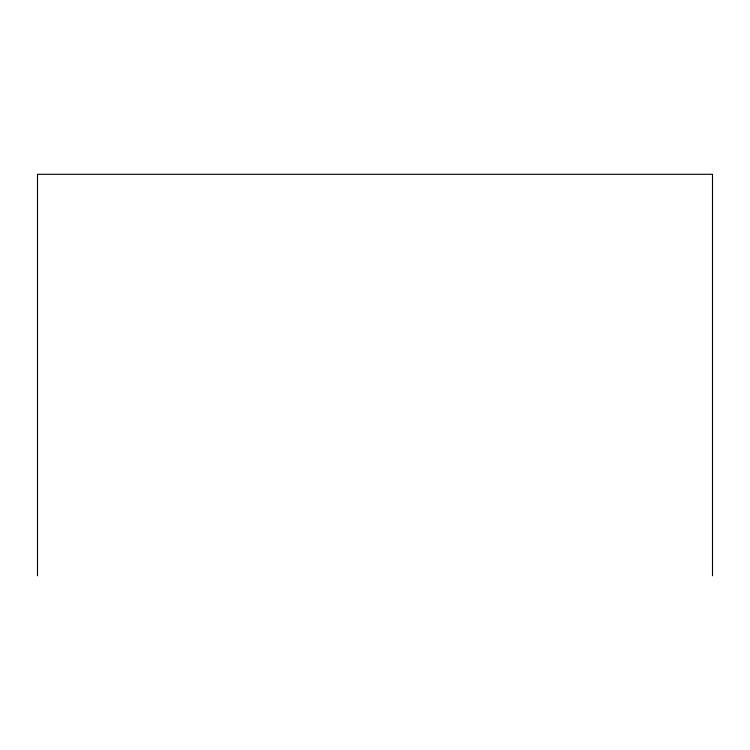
<?xml version="1.0" encoding="UTF-8"?>
<svg xmlns="http://www.w3.org/2000/svg" width="750" height="750" viewBox="0 0 750 750"><rect width="100%" height="100%" fill="white"/><g stroke="black" fill="none" stroke-linecap="round" stroke-linejoin="round"><path stroke-width="1.12" d="M712.5 575.7L712.5 174.3L37.5 174.3L37.5 575.7"/></g></svg>
